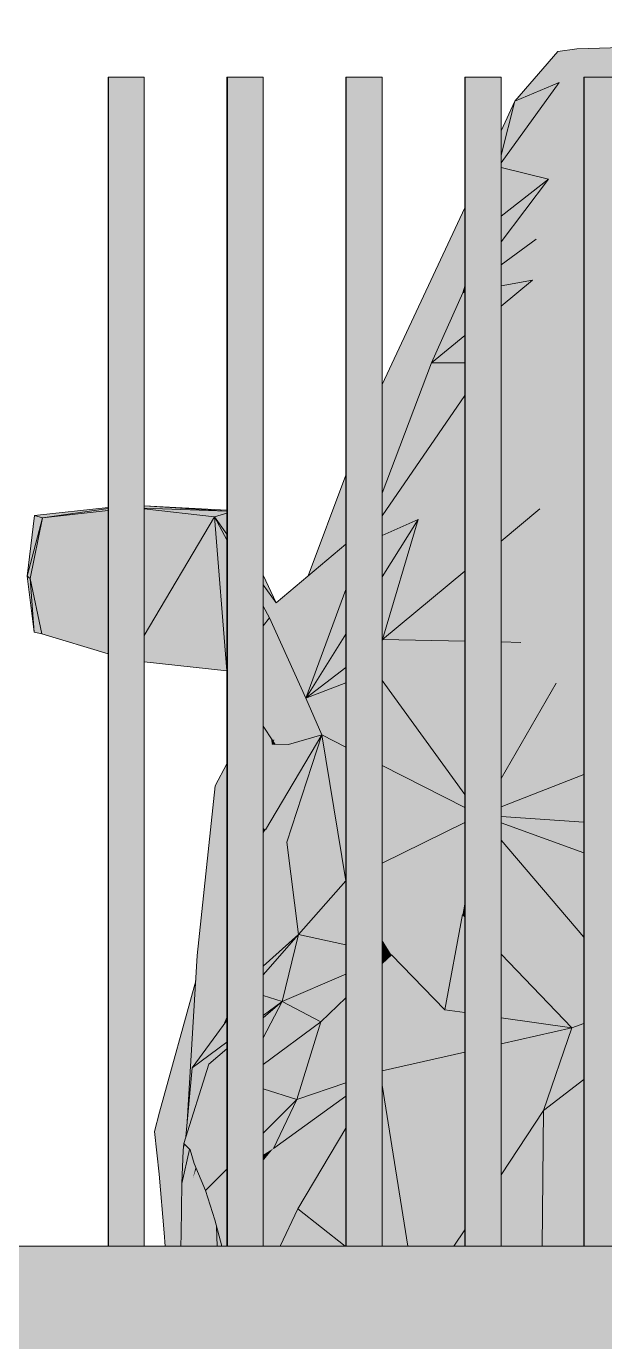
# Model space of a CAD drawing. Header units: millimetres. Extents: x 365175 to 2667127, y -330297 to -162108.
# Drawn here: x 1889794 to 1890279, y -318991 to -317888 of the extents above; entities that cross this region are included whole.
import ezdxf

# ---------------------------------------------------------------- set-up
doc = ezdxf.new("R2010")
doc.units = ezdxf.units.MM
doc.header["$MEASUREMENT"] = 0
doc.layers.add('Cars', color=7, linetype='Continuous')
doc.layers.add('TopoAlt', color=7, linetype='Continuous')

# ---------------------------------------------------------------- blocks, each defined once
blk = doc.blocks.new('Élément de coupe_125_6', base_point=(1445436.1, -319511))
at = {"layer": 'TopoAlt', "linetype": 'Continuous', "lineweight": 0, "true_color": 0x000000}
blk.add_hatch(color=18, dxfattribs=at).paths.add_polyline_path([(1882185.2, -318911), (1882185.2, -319511), (1914672.8, -319511), (1914672.8, -318911)])
at = {"layer": 'TopoAlt', "color": 190, "linetype": 'Continuous', "lineweight": 5, "true_color": 0x8002ff}
blk.add_line((1914672.8, -318911), (1882185.2, -318911), dxfattribs=at)
blk = doc.blocks.new('Élément de coupe_252_6', base_point=(1445436.1, -319511))
at = {"linetype": 'Continuous', "lineweight": 0, "true_color": 0x000000}
for points in [[(1889862.3, -317931), (1889862.3, -318911), (1889862.6, -318911), (1889862.6, -317931)], [(1889862.3, -317931), (1889862.3, -318911), (1889862.6, -318911), (1889862.6, -317931)], [(1889862.6, -317931), (1889862.6, -318911), (1889892.6, -318911), (1889892.6, -317931)]]:
    blk.add_hatch(color=18, dxfattribs=at).paths.add_polyline_path(points)
at = {"color": 18, "linetype": 'Continuous', "lineweight": 5, "true_color": 0x330000}
for p, q in [((1889862.3, -317931), (1889862.6, -317931)), ((1889862.3, -318911), (1889862.3, -317931)), ((1889862.6, -317931), (1889892.6, -317931)), ((1889862.6, -318911), (1889862.6, -317931)), ((1889892.6, -318911), (1889892.6, -317931))]:
    blk.add_line(p, q, dxfattribs=at)
blk = doc.blocks.new('Élément de coupe_253_6', base_point=(1445436.1, -319511))
at = {"linetype": 'Continuous', "lineweight": 0, "true_color": 0x000000}
for points in [[(1889962, -317931), (1889962, -318911), (1889962.4, -318911), (1889962.4, -317931)], [(1889962, -317931), (1889962, -318911), (1889962.4, -318911), (1889962.4, -317931)], [(1889962.4, -317931), (1889962.4, -318911), (1889992.4, -318911), (1889992.4, -317931)]]:
    blk.add_hatch(color=18, dxfattribs=at).paths.add_polyline_path(points)
at = {"color": 18, "linetype": 'Continuous', "lineweight": 5, "true_color": 0x330000}
for p, q in [((1889962, -317931), (1889962.4, -317931)), ((1889962, -318911), (1889962, -317931)), ((1889962.4, -317931), (1889992.4, -317931)), ((1889962.4, -318911), (1889962.4, -317931)), ((1889992.4, -318911), (1889992.4, -317931))]:
    blk.add_line(p, q, dxfattribs=at)
blk = doc.blocks.new('Élément de coupe_254_6', base_point=(1445436.1, -319511))
at = {"linetype": 'Continuous', "lineweight": 0, "true_color": 0x000000}
for points in [[(1890061.8, -317931), (1890061.8, -318911), (1890062.1, -318911), (1890062.1, -317931)], [(1890061.8, -317931), (1890061.8, -318911), (1890062.1, -318911), (1890062.1, -317931)], [(1890062.1, -317931), (1890062.1, -318911), (1890092.1, -318911), (1890092.1, -317931)]]:
    blk.add_hatch(color=18, dxfattribs=at).paths.add_polyline_path(points)
at = {"color": 18, "linetype": 'Continuous', "lineweight": 5, "true_color": 0x330000}
for p, q in [((1890061.8, -317931), (1890062.1, -317931)), ((1890061.8, -318911), (1890061.8, -317931)), ((1890062.1, -317931), (1890092.1, -317931)), ((1890062.1, -318911), (1890062.1, -317931)), ((1890092.1, -318911), (1890092.1, -317931))]:
    blk.add_line(p, q, dxfattribs=at)
blk = doc.blocks.new('Élément de coupe_255_6', base_point=(1445436.1, -319511))
at = {"linetype": 'Continuous', "lineweight": 0, "true_color": 0x000000}
for points in [[(1890161.5, -317931), (1890161.5, -318911), (1890161.9, -318911), (1890161.9, -317931)], [(1890161.5, -317931), (1890161.5, -318911), (1890161.9, -318911), (1890161.9, -317931)], [(1890161.9, -317931), (1890161.9, -318911), (1890191.9, -318911), (1890191.9, -317931)]]:
    blk.add_hatch(color=18, dxfattribs=at).paths.add_polyline_path(points)
at = {"color": 18, "linetype": 'Continuous', "lineweight": 5, "true_color": 0x330000}
for p, q in [((1890161.5, -317931), (1890161.9, -317931)), ((1890161.5, -318911), (1890161.5, -317931)), ((1890161.9, -317931), (1890191.9, -317931)), ((1890161.9, -318911), (1890161.9, -317931)), ((1890191.9, -318911), (1890191.9, -317931))]:
    blk.add_line(p, q, dxfattribs=at)
blk = doc.blocks.new('Élément de coupe_256_6', base_point=(1445436.1, -319511))
at = {"linetype": 'Continuous', "lineweight": 0, "true_color": 0x000000}
for points in [[(1890261.3, -317931), (1890261.3, -318911), (1890261.6, -318911), (1890261.6, -317931)], [(1890261.3, -317931), (1890261.3, -318911), (1890261.6, -318911), (1890261.6, -317931)], [(1890261.6, -317931), (1890261.6, -318911), (1890291.6, -318911), (1890291.6, -317931)]]:
    blk.add_hatch(color=18, dxfattribs=at).paths.add_polyline_path(points)
at = {"color": 18, "linetype": 'Continuous', "lineweight": 5, "true_color": 0x330000}
for p, q in [((1890261.3, -317931), (1890261.6, -317931)), ((1890261.3, -318911), (1890261.3, -317931)), ((1890261.6, -317931), (1890291.6, -317931)), ((1890261.6, -318911), (1890261.6, -317931)), ((1890291.6, -318911), (1890291.6, -317931))]:
    blk.add_line(p, q, dxfattribs=at)
blk = doc.blocks.new('Élément de coupe_497_6', base_point=(1445436.1, -319511))
at = {"layer": 'Cars', "linetype": 'Continuous', "lineweight": 0, "true_color": 0x000000}
for points in [[(1890877.1, -317891), (1890878.7, -317888.3), (1890239.6, -317909.4)], [(1890255.5, -317907.2), (1890239.6, -317909.4), (1890878.7, -317888.3)], [(1890239.6, -317909.4), (1890240.7, -317935.4), (1890261.3, -317934), (1890261.3, -317931), (1890261.6, -317931), (1890291.6, -317931), (1890291.6, -317931.9), (1890877.1, -317891)], [(1890240.7, -317935.4), (1890239.6, -317909.4), (1890203.5, -317951)], [(1890191.9, -318002.6), (1890191.9, -318006.6), (1890231.7, -318016.5), (1890240.7, -317935.4)], [(1890203.5, -317951), (1890191.9, -317996.3), (1890191.9, -318002.6), (1890240.7, -317935.4)], [(1890240.7, -317935.4), (1890231.7, -318016.5), (1890261.3, -318004.2), (1890261.3, -317944.2)], [(1890240.7, -317935.4), (1890261.3, -317934.8), (1890261.3, -317934)], [(1890240.7, -317935.4), (1890261.3, -317944.2), (1890261.3, -317934.8)], [(1890191.9, -317975.8), (1890191.9, -317996.3), (1890203.5, -317951)], [(1890191.9, -317975.8), (1890191.9, -317996.3), (1890203.5, -317951)], [(1890231.7, -318016.5), (1890221.4, -318066.8), (1890261.3, -318033.7), (1890261.3, -318004.2)], [(1890191.9, -318006.6), (1890191.9, -318047.5), (1890231.7, -318016.5)], [(1890231.7, -318016.5), (1890191.9, -318069.1), (1890191.9, -318088.3), (1890221.4, -318066.8)], [(1890191.9, -318047.5), (1890191.9, -318069.1), (1890231.7, -318016.5)], [(1890261.3, -318033.7), (1890221.4, -318066.8), (1890261.3, -318056.7)], [(1890092.1, -318188.7), (1890092.1, -318190.9), (1890161.5, -318058.9), (1890161.5, -318040.5)], [(1890092.1, -318188.7), (1890092.1, -318190.9), (1890161.5, -318058.9), (1890161.5, -318040.5)], [(1890161.5, -318058.9), (1890092.1, -318190.9), (1890092.1, -318193.8), (1890161.5, -318083.5)], [(1890161.5, -318058.9), (1890092.1, -318190.9), (1890092.1, -318193.8), (1890161.5, -318083.5)], [(1890221.4, -318066.8), (1890218.3, -318101.2), (1890261.3, -318082.4), (1890261.3, -318056.7)], [(1890221.4, -318066.8), (1890191.9, -318088.3), (1890191.9, -318105.9), (1890218.3, -318101.2)], [(1890261.3, -318082.4), (1890218.3, -318101.2), (1890261.3, -318091.5)], [(1890092.1, -318193.8), (1890092.1, -318238.6), (1890161.5, -318091.6), (1890161.5, -318083.5)], [(1890092.1, -318193.8), (1890092.1, -318238.6), (1890161.5, -318091.6), (1890161.5, -318083.5)], [(1890092.1, -318238.6), (1890092.1, -318248.3), (1890159.8, -318111.6), (1890161.5, -318106.1), (1890161.5, -318091.6)], [(1890092.1, -318238.6), (1890092.1, -318248.3), (1890159.8, -318111.6), (1890161.5, -318106.1), (1890161.5, -318091.6)], [(1890261.3, -318091.5), (1890218.3, -318101.2), (1890224.5, -318292.8), (1890261.3, -318244.8)], [(1890191.9, -318122.8), (1890191.9, -318149.4), (1890218.3, -318101.2)], [(1890191.9, -318105.9), (1890191.9, -318122.8), (1890218.3, -318101.2)], [(1890191.9, -318149.4), (1890191.9, -318202.7), (1890224.5, -318292.8), (1890218.3, -318101.2)], [(1890159.8, -318111.6), (1890092.1, -318248.3), (1890092.1, -318252.5), (1890133.6, -318170.4)], [(1890159.8, -318111.6), (1890092.1, -318248.3), (1890092.1, -318252.5), (1890133.6, -318170.4)], [(1890133.6, -318170.4), (1890161.5, -318147.6), (1890161.5, -318111.3), (1890159.8, -318111.6)], [(1890161.5, -318106.1), (1890159.8, -318111.6), (1890161.5, -318109.2)], [(1890159.8, -318111.6), (1890161.5, -318110.3), (1890161.5, -318109.2)], [(1890161.5, -318110.3), (1890159.8, -318111.6), (1890161.5, -318111.3)], [(1890133.6, -318170.4), (1890161.5, -318170.5), (1890161.5, -318147.6)], [(1890133.6, -318170.4), (1890092.1, -318252.5), (1890092.1, -318279.6)], [(1890133.6, -318170.4), (1890092.1, -318252.5), (1890092.1, -318279.6)], [(1890092.1, -318279.6), (1890092.1, -318298.8), (1890161.5, -318197.8), (1890161.5, -318170.5), (1890133.6, -318170.4)], [(1890092.1, -318298.8), (1890092.1, -318315.2), (1890122.3, -318301.8), (1890161.5, -318213), (1890161.5, -318197.8)], [(1890191.9, -318202.7), (1890191.9, -318295.7), (1890224.5, -318292.8)], [(1890161.5, -318213), (1890122.3, -318301.8), (1890161.5, -318298.3)], [(1890224.5, -318292.8), (1890261.3, -318292.2), (1890261.3, -318244.8)], [(1890030.1, -318349.1), (1890046.5, -318335.2), (1890061.8, -318302.8), (1890061.8, -318264.6)], [(1890030.1, -318349.1), (1890046.5, -318335.2), (1890061.8, -318302.8), (1890061.8, -318264.6)], [(1889800.4, -318298.5), (1889807.2, -318300.3), (1889862.3, -318292.4), (1889862.3, -318291.8)], [(1889807.2, -318300.3), (1889862.3, -318294.2), (1889862.3, -318292.4)], [(1889892.6, -318290.4), (1889962, -318294.7), (1889962, -318293.8), (1889892.6, -318290.3)], [(1889962, -318294.7), (1889892.6, -318290.4), (1889892.6, -318292.2), (1889962, -318294.8)], [(1889892.6, -318292.8), (1889951.5, -318299.4), (1889962, -318296.5), (1889962, -318294.8), (1889892.6, -318292.2)], [(1890208.5, -318404.8), (1890261.3, -318383.5), (1890261.3, -318292.2), (1890224.5, -318292.8)], [(1889800.4, -318298.5), (1889794.3, -318349.2), (1889807.2, -318300.3)], [(1889800.4, -318298.5), (1889794.3, -318349.2), (1889807.2, -318300.3)], [(1889807.2, -318300.3), (1889794.3, -318349.2), (1889796.8, -318351.1)], [(1889807.2, -318300.3), (1889794.3, -318349.2), (1889796.8, -318351.1)], [(1889796.8, -318351.1), (1889862.3, -318306.5), (1889862.3, -318294.2), (1889807.2, -318300.3)], [(1889892.6, -318292.8), (1889892.6, -318398.9), (1889951.5, -318299.4)], [(1889892.6, -318421.1), (1889961.8, -318428.7), (1889951.5, -318299.4), (1889892.6, -318398.9)], [(1889951.5, -318299.4), (1889962, -318314.1), (1889962, -318296.5)], [(1889951.5, -318299.4), (1889961.8, -318428.7), (1889962, -318428.5), (1889962, -318318.7)], [(1889962, -318314.1), (1889951.5, -318299.4), (1889962, -318318.7)], [(1890046.5, -318335.2), (1890051, -318331.4), (1890061.8, -318309.5), (1890061.8, -318302.8)], [(1890046.5, -318335.2), (1890051, -318331.4), (1890061.8, -318309.5), (1890061.8, -318302.8)], [(1890122.3, -318301.8), (1890092.1, -318349.8), (1890092.1, -318402.7), (1890092.4, -318402.4)], [(1890092.1, -318315.2), (1890092.1, -318349.8), (1890122.3, -318301.8)], [(1890122.3, -318301.8), (1890092.4, -318402.4), (1890161.5, -318345.1), (1890161.5, -318298.3)], [(1890224.5, -318292.8), (1890191.9, -318319.9), (1890191.9, -318404.4), (1890208.5, -318404.8)], [(1890191.9, -318295.7), (1890191.9, -318319.9), (1890224.5, -318292.8)], [(1889796.8, -318351.1), (1889806.7, -318397.7), (1889862.3, -318321.5), (1889862.3, -318306.5)], [(1890051, -318331.4), (1890053.1, -318329.6), (1890061.8, -318312.5), (1890061.8, -318309.5)], [(1890051, -318331.4), (1890053.1, -318329.6), (1890061.8, -318312.5), (1890061.8, -318309.5)], [(1890061.8, -318312.5), (1890053.1, -318329.6), (1890061.8, -318322.3)], [(1890061.8, -318312.5), (1890053.1, -318329.6), (1890061.8, -318322.3)], [(1889862.3, -318321.5), (1889806.7, -318397.7), (1889862.3, -318414.4)], [(1889997.7, -318384.3), (1890061.8, -318324.4), (1890061.8, -318322.3), (1890003.3, -318371.7)], [(1889997.7, -318384.3), (1890028.1, -318451.6), (1890061.8, -318360.4), (1890061.8, -318324.4)], [(1890092.4, -318402.4), (1890161.5, -318403.8), (1890161.5, -318345.1)], [(1889794.3, -318349.2), (1889800.3, -318396.3), (1889796.8, -318351.1)], [(1889794.3, -318349.2), (1889800.3, -318396.3), (1889796.8, -318351.1)], [(1889796.8, -318351.1), (1889800.3, -318396.3), (1889806.7, -318397.7)], [(1889796.8, -318351.1), (1889800.3, -318396.3), (1889806.7, -318397.7)], [(1889992.4, -318348.3), (1889992.4, -318356.5), (1890003.3, -318371.7)], [(1890003.3, -318371.7), (1889992.4, -318356.5), (1889992.4, -318374.5), (1889997.7, -318384.3)], [(1890028.1, -318451.6), (1890061.8, -318360.4), (1890061.8, -318359)], [(1890061.8, -318360.4), (1890028.1, -318451.6), (1890061.8, -318398)], [(1889992.4, -318374.5), (1889992.4, -318390.9), (1889997.7, -318384.3)], [(1889997.7, -318384.3), (1889992.4, -318390.9), (1889992.4, -318439.2), (1890028.1, -318451.6)], [(1890208.5, -318404.8), (1890261.3, -318409), (1890261.3, -318383.5)], [(1890028.1, -318451.6), (1890061.8, -318425.8), (1890061.8, -318398)], [(1890092.1, -318402.7), (1890092.1, -318403.9), (1890092.4, -318402.4)], [(1890092.1, -318403.9), (1890092.1, -318428.1), (1890161.5, -318414.2), (1890161.5, -318403.8), (1890092.4, -318402.4)], [(1890191.9, -318404.4), (1890191.9, -318408.1), (1890208.5, -318404.8)], [(1890208.5, -318404.8), (1890191.9, -318408.1), (1890191.9, -318436.1), (1890238.1, -318439.1)], [(1890208.5, -318404.8), (1890238.1, -318439.1), (1890261.3, -318438.7), (1890261.3, -318409)], [(1890092.1, -318428.1), (1890092.1, -318429.6), (1890161.5, -318434.1), (1890161.5, -318414.2)], [(1889962, -318428.5), (1889961.8, -318428.7), (1889962, -318428.8)], [(1889961.8, -318428.7), (1889962, -318428.9), (1889962, -318428.8)], [(1889961.8, -318428.7), (1889962, -318428.9), (1889962, -318428.8)], [(1889961.8, -318428.7), (1889962, -318429), (1889962, -318428.9)], [(1889961.8, -318428.7), (1889962, -318429), (1889962, -318428.9)], [(1890028.1, -318451.6), (1890061.8, -318438.7), (1890061.8, -318425.8)], [(1890161.5, -318434.1), (1890092.1, -318429.6), (1890092.1, -318436.8), (1890161.5, -318532.4)], [(1890191.9, -318436.1), (1890191.9, -318518.9), (1890238.1, -318439.1)], [(1890028.1, -318451.6), (1889992.4, -318439.2), (1889992.4, -318465), (1890013.7, -318490.4)], [(1890028.1, -318451.6), (1889992.4, -318439.2), (1889992.4, -318465), (1890013.7, -318490.4)], [(1890028.1, -318451.6), (1890041.5, -318482.4), (1890061.8, -318458.5), (1890061.8, -318438.7)], [(1890161.5, -318532.4), (1890092.1, -318436.8), (1890092.1, -318508), (1890161.5, -318543.3)], [(1890191.9, -318542.7), (1890261.3, -318515.6), (1890261.3, -318456.3), (1890238.1, -318439.1), (1890191.9, -318518.9)], [(1890261.3, -318438.7), (1890238.1, -318439.1), (1890261.3, -318441.1)], [(1890261.3, -318441.1), (1890238.1, -318439.1), (1890261.3, -318456.3)], [(1890028.1, -318451.6), (1890013.7, -318490.4), (1890041.5, -318482.4)], [(1890028.1, -318451.6), (1890013.7, -318490.4), (1890041.5, -318482.4)], [(1889992.4, -318475.1), (1890000.5, -318487.4), (1890001.4, -318486.5), (1890000.8, -318487.9), (1890002.3, -318490.3), (1890013.7, -318490.4), (1889992.4, -318465)], [(1889992.4, -318475.1), (1890000.5, -318487.4), (1890001.4, -318486.5), (1890000.8, -318487.9), (1890002.3, -318490.3), (1890013.7, -318490.4), (1889992.4, -318465)], [(1890061.8, -318458.5), (1890041.5, -318482.4), (1890061.8, -318492.6)], [(1889998.7, -318484.7), (1889992.4, -318475.1), (1889992.4, -318495.6), (1889999.8, -318490.2)], [(1889998.7, -318484.7), (1889992.4, -318475.1), (1889992.4, -318495.6), (1889999.8, -318490.2)], [(1889992.4, -318495.6), (1889992.4, -318560.2), (1889994.2, -318561.9), (1889999.8, -318490.2)], [(1889992.4, -318495.6), (1889992.4, -318560.2), (1889994.2, -318561.9), (1889999.8, -318490.2)], [(1889994.2, -318561.9), (1890012.2, -318572.2), (1890041.5, -318482.4)], [(1889994.2, -318561.9), (1890012.2, -318572.2), (1890041.5, -318482.4)], [(1889994.2, -318561.9), (1890041.5, -318482.4), (1890013.7, -318490.4)], [(1889994.2, -318561.9), (1890041.5, -318482.4), (1890013.7, -318490.4)], [(1890013.7, -318490.4), (1889999.8, -318490.2), (1889994.2, -318561.9)], [(1890013.7, -318490.4), (1889999.8, -318490.2), (1889994.2, -318561.9)], [(1889998.7, -318484.7), (1889999.8, -318490.2), (1890001.4, -318486.5), (1890000.5, -318487.4)], [(1889998.7, -318484.7), (1889999.8, -318490.2), (1890001.4, -318486.5), (1890000.5, -318487.4)], [(1889999.8, -318490.2), (1890002.3, -318490.3), (1890000.9, -318488.1), (1890000.6, -318488.3)], [(1889999.8, -318490.2), (1890002.3, -318490.3), (1890000.9, -318488.1), (1890000.6, -318488.3)], [(1890000.6, -318488.3), (1890000.9, -318488.1), (1890000.8, -318487.9)], [(1890000.6, -318488.3), (1890000.9, -318488.1), (1890000.8, -318487.9)], [(1890041.5, -318482.4), (1890012.2, -318572.2), (1890061.7, -318604.7)], [(1890041.5, -318482.4), (1890012.2, -318572.2), (1890061.7, -318604.7)], [(1890061.8, -318492.6), (1890041.5, -318482.4), (1890061.7, -318604.7), (1890061.8, -318604.7)], [(1889952.2, -318525), (1889962, -318517.8), (1889962, -318506.6)], [(1889952.2, -318525), (1889962, -318517.8), (1889962, -318506.6)], [(1890092.1, -318508), (1890092.1, -318589.8), (1890161.5, -318555.8), (1890161.5, -318543.3)], [(1889952.2, -318525), (1889962, -318533.6), (1889962, -318517.8)], [(1889952.2, -318525), (1889962, -318533.6), (1889962, -318517.8)], [(1890191.9, -318542.7), (1890191.9, -318550.8), (1890261.3, -318555.4), (1890261.3, -318515.6)], [(1889952.2, -318525), (1889937, -318667.4), (1889962, -318621.3), (1889962, -318533.6)], [(1889952.2, -318525), (1889937, -318667.4), (1889962, -318621.3), (1889962, -318533.6)], [(1890092.1, -318589.8), (1890092.1, -318613.4), (1890159.6, -318632.9), (1890161.5, -318621.8), (1890161.5, -318555.8)], [(1890191.9, -318556.1), (1890261.3, -318581.3), (1890261.3, -318555.4), (1890191.9, -318550.8)], [(1890191.9, -318570.5), (1890261.3, -318652), (1890261.3, -318581.3), (1890191.9, -318556.1)], [(1889992.4, -318560.2), (1889992.4, -318565.3), (1889994.2, -318561.9)], [(1889992.4, -318560.2), (1889992.4, -318565.3), (1889994.2, -318561.9)], [(1889994.2, -318561.9), (1889992.4, -318565.3), (1889992.4, -318597.3), (1890012.2, -318572.2)], [(1889994.2, -318561.9), (1889992.4, -318565.3), (1889992.4, -318597.3), (1890012.2, -318572.2)], [(1889992.4, -318634.7), (1889992.4, -318676.1), (1890022.1, -318649.6), (1890012.2, -318572.2)], [(1889992.4, -318634.7), (1889992.4, -318676.1), (1890022.1, -318649.6), (1890012.2, -318572.2)], [(1889992.4, -318634.7), (1890012.2, -318572.2), (1889992.4, -318597.3)], [(1889992.4, -318634.7), (1890012.2, -318572.2), (1889992.4, -318597.3)], [(1890012.2, -318572.2), (1890022.1, -318649.6), (1890061.7, -318604.7)], [(1890061.7, -318604.7), (1890012.2, -318572.2), (1890013.4, -318581.5)], [(1890191.9, -318570.5), (1890191.9, -318641.2), (1890261.3, -318659), (1890261.3, -318652)], [(1890022.1, -318649.6), (1890061.8, -318658.3), (1890061.8, -318604.8), (1890061.7, -318604.7)], [(1890061.7, -318604.7), (1890061.8, -318604.8), (1890061.8, -318604.7)], [(1890061.7, -318604.7), (1890061.8, -318604.7), (1890061.8, -318604.7)], [(1889937, -318667.4), (1889962, -318635.7), (1889962, -318621.3)], [(1889937, -318667.4), (1889962, -318635.7), (1889962, -318621.3)], [(1890159.6, -318632.9), (1890092.1, -318613.4), (1890092.1, -318654), (1890099.9, -318666.6)], [(1890161.5, -318621.8), (1890159.6, -318632.9), (1890161.5, -318633.4)], [(1890159.6, -318632.9), (1890099.9, -318666.6), (1890144.7, -318712.7)], [(1890159.6, -318632.9), (1890144.7, -318712.7), (1890161.5, -318715.1), (1890161.5, -318634.8)], [(1890159.6, -318632.9), (1890161.5, -318634.8), (1890161.5, -318633.4)], [(1889962, -318635.7), (1889937, -318667.4), (1889962, -318684.4)], [(1889962, -318635.7), (1889937, -318667.4), (1889962, -318684.4)], [(1890191.9, -318641.2), (1890191.9, -318666.3), (1890251.3, -318727.8), (1890261.3, -318690), (1890261.3, -318659)], [(1890022.1, -318649.6), (1889992.4, -318683.5), (1889992.4, -318700.8), (1890008.2, -318705.9)], [(1890022.1, -318649.6), (1889992.4, -318676.1), (1889992.4, -318683.5)], [(1889992.4, -318678.6), (1890022.1, -318649.6), (1889992.4, -318676.1)], [(1890022.1, -318649.6), (1890008.2, -318705.9), (1890061.8, -318683), (1890061.8, -318658.3)], [(1890092.1, -318654), (1890092.1, -318664.9), (1890099.9, -318666.6)], [(1889928.7, -318806.6), (1889932.8, -318761.4), (1889941.1, -318750.1), (1889937, -318667.4)], [(1889928.7, -318806.6), (1889932.8, -318761.4), (1889941.1, -318750.1), (1889937, -318667.4)], [(1889937, -318667.4), (1889944.4, -318745.7), (1889959.1, -318725.9), (1889962, -318719.3), (1889962, -318684.4)], [(1889937, -318667.4), (1889944.4, -318745.7), (1889959.1, -318725.9), (1889962, -318719.3), (1889962, -318684.4)], [(1889944.4, -318745.7), (1889937, -318667.4), (1889941.8, -318749.2)], [(1889944.4, -318745.7), (1889937, -318667.4), (1889941.8, -318749.2)], [(1889941.8, -318749.2), (1889937, -318667.4), (1889941.1, -318750.1)], [(1889941.8, -318749.2), (1889937, -318667.4), (1889941.1, -318750.1)], [(1890092.1, -318664.9), (1890092.1, -318670), (1890099.9, -318666.6)], [(1890099.9, -318666.6), (1890092.1, -318674), (1890092.1, -318717.8), (1890144.7, -318712.7)], [(1890092.1, -318670), (1890092.1, -318674), (1890099.9, -318666.6)], [(1890191.9, -318666.3), (1890191.9, -318719.4), (1890251.3, -318727.8)], [(1889901.1, -318814.8), (1889935.8, -318688.6), (1889935.8, -318688.5), (1889905.3, -318798.6)], [(1889901.1, -318814.8), (1889935.8, -318688.6), (1889935.8, -318688.5), (1889905.3, -318798.6)], [(1889935.8, -318688.6), (1889901.1, -318814.8), (1889928, -318760.1), (1889934.4, -318711.2)], [(1889935.8, -318688.6), (1889901.1, -318814.8), (1889928, -318760.1), (1889934.4, -318711.2)], [(1890008.2, -318705.9), (1890040.6, -318722.8), (1890061.8, -318702.8), (1890061.8, -318683)], [(1890261.3, -318690), (1890251.3, -318727.8), (1890261.3, -318724.4)], [(1889928, -318760.1), (1889932.6, -318741.5), (1889934.4, -318711.2)], [(1889928, -318760.1), (1889932.6, -318741.5), (1889934.4, -318711.2)], [(1889992.4, -318700.8), (1889992.4, -318717.5), (1890008.2, -318705.9)], [(1889992.4, -318736.3), (1889992.4, -318758.8), (1890040.6, -318722.8), (1890008.2, -318705.9)], [(1889992.4, -318719.5), (1889992.4, -318736.3), (1890008.2, -318705.9)], [(1889992.4, -318717.5), (1889992.4, -318719.5), (1890008.2, -318705.9)], [(1890040.6, -318722.8), (1890061.8, -318720.8), (1890061.8, -318702.8)], [(1889932.8, -318761.4), (1889962, -318739.8), (1889962, -318721.9)], [(1889959.1, -318725.9), (1889962, -318721.9), (1889962, -318719.3)], [(1889959.1, -318725.9), (1889962, -318721.9), (1889962, -318719.3)], [(1890040.6, -318722.8), (1890061.8, -318740.6), (1890061.8, -318720.8)], [(1890092.1, -318762.8), (1890092.1, -318764.1), (1890161.5, -318748.3), (1890161.5, -318715.1), (1890144.7, -318712.7)], [(1890092.1, -318717.8), (1890092.1, -318762.8), (1890144.7, -318712.7)], [(1890191.9, -318719.4), (1890191.9, -318741.4), (1890251.3, -318727.8)], [(1890040.6, -318722.8), (1889992.4, -318758.8), (1889992.4, -318779.1), (1890020.5, -318788)], [(1890040.6, -318722.8), (1890020.5, -318788), (1890061.8, -318774.1), (1890061.8, -318740.6)], [(1890251.3, -318727.8), (1890191.9, -318741.4), (1890191.9, -318788.6), (1890227.5, -318797.1)], [(1890251.3, -318727.8), (1890227.5, -318797.1), (1890261.3, -318771.3), (1890261.3, -318724.4)], [(1889928, -318760.1), (1889932.2, -318749), (1889932.6, -318741.5)], [(1889928, -318760.1), (1889932.2, -318749), (1889932.6, -318741.5)], [(1889932.8, -318761.4), (1889946.8, -318758.4), (1889962, -318745.4), (1889962, -318739.8)], [(1889932.2, -318749), (1889928, -318760.1), (1889928, -318814.9), (1889928.7, -318806.6)], [(1889932.2, -318749), (1889928, -318760.1), (1889928, -318814.9), (1889928.7, -318806.6)], [(1889946.8, -318758.4), (1889962, -318766.9), (1889962, -318745.4)], [(1890092.1, -318764.1), (1890092.1, -318765), (1890161.5, -318781.4), (1890161.5, -318748.3)], [(1889901.1, -318814.8), (1889905.2, -318850.5), (1889928, -318760.1)], [(1889901.1, -318814.8), (1889905.2, -318850.5), (1889928, -318760.1)], [(1889905.2, -318850.5), (1889909.2, -318899.9), (1889928, -318760.1)], [(1889905.2, -318850.5), (1889909.2, -318899.9), (1889928, -318760.1)], [(1889928, -318760.1), (1889909.2, -318899.9), (1889925, -318831.6), (1889925.1, -318830.9), (1889925.8, -318825), (1889927.6, -318819.4), (1889928, -318814.9)], [(1889928, -318760.1), (1889909.2, -318899.9), (1889925, -318831.6), (1889925.1, -318830.9), (1889925.8, -318825), (1889927.6, -318819.4), (1889928, -318814.9)], [(1889946.8, -318758.4), (1889925.8, -318825), (1889931, -318830.3)], [(1889946.8, -318758.4), (1889925.8, -318825), (1889931, -318830.3)], [(1889932.8, -318761.4), (1889927.6, -318819.4), (1889946.8, -318758.4)], [(1889932.8, -318761.4), (1889927.6, -318819.4), (1889946.8, -318758.4)], [(1889931, -318830.3), (1889934.5, -318841.8), (1889946.8, -318758.4)], [(1889931, -318830.3), (1889934.5, -318841.8), (1889946.8, -318758.4)], [(1889946.8, -318758.4), (1889934.5, -318841.8), (1889962, -318792.9), (1889962, -318766.9)], [(1890092.1, -318765), (1890092.1, -318776), (1890113.8, -318911), (1890152.4, -318911), (1890161.5, -318897.2), (1890161.5, -318781.4)], [(1890000.9, -318829), (1890061.8, -318785.1), (1890061.8, -318774.1), (1890020.5, -318788)], [(1890113.8, -318911), (1890092.1, -318776), (1890092.1, -318911)], [(1890227.5, -318797.1), (1890261.3, -318817.6), (1890261.3, -318771.3)], [(1889992.4, -318779.1), (1889992.4, -318816.1), (1890020.5, -318788)], [(1890020.5, -318788), (1889992.4, -318816.1), (1889992.4, -318834.3), (1890000.9, -318829)], [(1890000.9, -318829), (1890021.3, -318879.8), (1890061.8, -318812.1), (1890061.8, -318785.1)], [(1890191.9, -318788.6), (1890191.9, -318851.2), (1890227.5, -318797.1)], [(1889934.5, -318841.8), (1889944.1, -318864.3), (1889962, -318808.1), (1889962, -318792.9)], [(1890191.9, -318911), (1890226.4, -318911), (1890227.5, -318797.1), (1890191.9, -318851.2)], [(1890227.5, -318797.1), (1890226.4, -318911), (1890261.3, -318911), (1890261.3, -318817.6)], [(1889962, -318808.1), (1889944.1, -318864.3), (1889962, -318846.4)], [(1890061.8, -318812.1), (1890021.3, -318879.8), (1890061.1, -318911), (1890061.8, -318911)], [(1889909.2, -318899.9), (1889910, -318911), (1889917.4, -318911), (1889924.4, -318850.3), (1889925, -318831.6)], [(1889909.2, -318899.9), (1889910, -318911), (1889917.4, -318911), (1889924.4, -318850.3), (1889925, -318831.6)], [(1889925.1, -318830.9), (1889924.1, -318858.3), (1889930.6, -318829.9), (1889926.6, -318825.8)], [(1889925.1, -318830.9), (1889924.1, -318858.3), (1889930.6, -318829.9), (1889926.6, -318825.8)], [(1889925.8, -318825), (1889925.1, -318830.9), (1889926.6, -318825.8)], [(1889925.8, -318825), (1889925.1, -318830.9), (1889926.6, -318825.8)], [(1889929.7, -318833.9), (1889925.4, -318866.9), (1889933.3, -318854.2), (1889934, -318840.1), (1889931, -318830.3), (1889930.6, -318829.9)], [(1889929.7, -318833.9), (1889925.4, -318866.9), (1889933.3, -318854.2), (1889934, -318840.1), (1889931, -318830.3), (1889930.6, -318829.9)], [(1890000.9, -318829), (1889992.4, -318854.8), (1889992.4, -318909.7), (1890021.3, -318879.8)], [(1889992.4, -318839.4), (1889992.4, -318854.8), (1890000.9, -318829)], [(1889992.4, -318834.3), (1889992.4, -318839.4), (1890000.9, -318829)], [(1889926.8, -318846.5), (1889925.4, -318866.9), (1889929.7, -318833.9)], [(1889926.8, -318846.5), (1889925.4, -318866.9), (1889929.7, -318833.9)], [(1889933.3, -318854.2), (1889935.7, -318844.6), (1889934.5, -318841.8), (1889934, -318840.1)], [(1889933.3, -318854.2), (1889935.7, -318844.6), (1889934.5, -318841.8), (1889934, -318840.1)], [(1889917.4, -318911), (1889922.9, -318911), (1889923.5, -318899.9), (1889924.1, -318858.3), (1889924.4, -318850.3)], [(1889917.4, -318911), (1889922.9, -318911), (1889923.5, -318899.9), (1889924.1, -318858.3), (1889924.4, -318850.3)], [(1889926.8, -318846.5), (1889924.1, -318858.3), (1889925.4, -318866.9)], [(1889926.8, -318846.5), (1889924.1, -318858.3), (1889925.4, -318866.9)], [(1889933.3, -318854.2), (1889925.4, -318866.9), (1889927, -318911), (1889933.1, -318911)], [(1889933.3, -318854.2), (1889925.4, -318866.9), (1889927, -318911), (1889933.1, -318911)], [(1889933.1, -318911), (1889934.2, -318911), (1889933.3, -318854.2)], [(1889933.1, -318911), (1889934.2, -318911), (1889933.3, -318854.2)], [(1889933.3, -318854.2), (1889936.3, -318845.9), (1889935.7, -318844.6)], [(1889933.3, -318854.2), (1889936.3, -318845.9), (1889935.7, -318844.6)], [(1889936.3, -318845.9), (1889933.3, -318854.2), (1889941.1, -318911), (1889953.8, -318911), (1889953.2, -318894.6), (1889951.7, -318889), (1889944.1, -318864.3)], [(1889936.3, -318845.9), (1889933.3, -318854.2), (1889941.1, -318911), (1889953.8, -318911), (1889953.2, -318894.6), (1889951.7, -318889), (1889944.1, -318864.3)], [(1889933.3, -318854.2), (1889934.2, -318911), (1889941.1, -318911)], [(1889933.3, -318854.2), (1889934.2, -318911), (1889941.1, -318911)], [(1889962, -318846.4), (1889944.1, -318864.3), (1889962, -318853.1)], [(1889944.1, -318864.3), (1889951.7, -318889), (1889962, -318876.4), (1889962, -318853.1)], [(1889924.1, -318858.3), (1889923.5, -318900.8), (1889925.4, -318866.9)], [(1889924.1, -318858.3), (1889923.5, -318900.8), (1889925.4, -318866.9)], [(1889923.5, -318900.8), (1889923.4, -318911), (1889924.1, -318911), (1889925.4, -318866.9)], [(1889923.5, -318900.8), (1889923.4, -318911), (1889924.1, -318911), (1889925.4, -318866.9)], [(1889924.1, -318911), (1889927, -318911), (1889925.4, -318866.9)], [(1889924.1, -318911), (1889927, -318911), (1889925.4, -318866.9)], [(1889962, -318876.4), (1889951.7, -318889), (1889957.7, -318911), (1889962, -318911)], [(1889992.4, -318911), (1890006.5, -318911), (1890021.3, -318879.8), (1889992.4, -318909.7)], [(1890006.5, -318911), (1890061.1, -318911), (1890021.3, -318879.8)], [(1889957.7, -318911), (1889953.2, -318894.6), (1889953.8, -318911)], [(1889957.7, -318911), (1889953.2, -318894.6), (1889953.8, -318911)], [(1890152.4, -318911), (1890161.5, -318911), (1890161.5, -318897.2)], [(1889923.5, -318899.9), (1889922.9, -318911), (1889923.4, -318911), (1889923.5, -318900.8)], [(1889923.5, -318899.9), (1889922.9, -318911), (1889923.4, -318911), (1889923.5, -318900.8)]]:
    blk.add_hatch(color=18, dxfattribs=at).paths.add_polyline_path(points)
at = {"layer": 'Cars', "color": 7, "linetype": 'Continuous', "lineweight": 5}
for p, q in [((1890878.7, -317888.3), (1890255.5, -317907.2)), ((1890239.6, -317909.4), (1890203.5, -317951)), ((1890239.6, -317909.4), (1890255.5, -317907.2)), ((1890240.7, -317935.4), (1890191.9, -318002.6)), ((1890240.7, -317935.4), (1890203.5, -317951)), ((1890191.9, -317975.8), (1890203.5, -317951)), ((1890191.9, -317996.3), (1890203.5, -317951)), ((1890231.7, -318016.5), (1890191.9, -318006.6)), ((1890231.7, -318016.5), (1890191.9, -318069.1)), ((1890231.7, -318016.5), (1890191.9, -318047.5)), ((1890092.1, -318188.7), (1890161.5, -318040.5)), ((1890221.4, -318066.8), (1890191.9, -318088.3)), ((1890218.3, -318101.2), (1890191.9, -318122.8)), ((1890218.3, -318101.2), (1890191.9, -318105.9)), ((1890159.8, -318111.6), (1890133.6, -318170.4)), ((1890161.5, -318106.1), (1890159.8, -318111.6)), ((1890161.5, -318109.2), (1890159.8, -318111.6)), ((1890161.5, -318110.3), (1890159.8, -318111.6)), ((1890161.5, -318111.3), (1890159.8, -318111.6)), ((1890161.5, -318147.6), (1890133.6, -318170.4)), ((1890133.6, -318170.4), (1890092.1, -318279.6)), ((1890161.5, -318170.5), (1890133.6, -318170.4)), ((1890161.5, -318197.8), (1890092.1, -318298.8)), ((1890061.8, -318264.6), (1890030.1, -318349.1)), ((1889862.3, -318291.8), (1889800.4, -318298.5)), ((1889862.3, -318292.4), (1889807.2, -318300.3)), ((1889892.6, -318290.3), (1889962, -318293.8)), ((1889962, -318294.7), (1889892.6, -318290.4)), ((1889962, -318294.8), (1889892.6, -318292.2)), ((1889794.3, -318349.2), (1889800.4, -318298.5)), ((1889807.2, -318300.3), (1889794.3, -318349.2)), ((1889807.2, -318300.3), (1889796.8, -318351.1)), ((1889800.4, -318298.5), (1889807.2, -318300.3)), ((1889862.3, -318294.2), (1889807.2, -318300.3)), ((1889951.5, -318299.4), (1889892.6, -318292.8)), ((1889951.5, -318299.4), (1889892.6, -318398.9)), ((1889951.5, -318299.4), (1889962, -318296.5)), ((1889962, -318318.7), (1889951.5, -318299.4)), ((1889951.5, -318299.4), (1889961.8, -318428.7)), ((1889962, -318314.1), (1889951.5, -318299.4)), ((1890122.3, -318301.8), (1890092.1, -318349.8)), ((1890122.3, -318301.8), (1890092.1, -318315.2)), ((1890092.4, -318402.4), (1890122.3, -318301.8)), ((1890224.5, -318292.8), (1890191.9, -318319.9)), ((1890003.3, -318371.7), (1890061.8, -318322.3)), ((1890161.5, -318345.1), (1890092.4, -318402.4)), ((1889794.3, -318349.2), (1889796.8, -318351.1)), ((1889794.3, -318349.2), (1889800.3, -318396.3)), ((1889796.8, -318351.1), (1889806.7, -318397.7)), ((1889796.8, -318351.1), (1889800.3, -318396.3)), ((1890003.3, -318371.7), (1889992.4, -318348.3)), ((1890003.3, -318371.7), (1889992.4, -318356.5)), ((1890061.8, -318360.4), (1890028.1, -318451.6)), ((1889997.7, -318384.3), (1889992.4, -318374.5)), ((1889997.7, -318384.3), (1889992.4, -318390.9)), ((1890028.1, -318451.6), (1889997.7, -318384.3)), ((1889800.3, -318396.3), (1889806.7, -318397.7)), ((1889806.7, -318397.7), (1889862.3, -318414.4)), ((1890061.8, -318398), (1890028.1, -318451.6)), ((1890092.4, -318402.4), (1890092.1, -318402.7)), ((1890092.4, -318402.4), (1890092.1, -318403.9)), ((1890161.5, -318403.8), (1890092.4, -318402.4)), ((1890208.5, -318404.8), (1890191.9, -318404.4)), ((1889892.6, -318421.1), (1889961.8, -318428.7)), ((1889962, -318428.5), (1889961.8, -318428.7)), ((1889962, -318429), (1889961.8, -318428.7)), ((1890061.8, -318425.8), (1890028.1, -318451.6)), ((1890061.8, -318438.7), (1890028.1, -318451.6)), ((1890161.5, -318532.4), (1890092.1, -318436.8)), ((1890238.1, -318439.1), (1890191.9, -318518.9)), ((1890028.1, -318451.6), (1890041.5, -318482.4)), ((1890000.5, -318487.4), (1889992.4, -318475.1)), ((1890041.5, -318482.4), (1889994.2, -318561.9)), ((1889999.8, -318490.2), (1890001.4, -318486.5)), ((1890013.7, -318490.4), (1889999.8, -318490.2)), ((1890002.3, -318490.3), (1890000.8, -318487.9)), ((1890041.5, -318482.4), (1890012.2, -318572.2)), ((1890013.7, -318490.4), (1890041.5, -318482.4)), ((1890061.8, -318492.6), (1890041.5, -318482.4)), ((1890041.5, -318482.4), (1890061.7, -318604.7)), ((1889962, -318506.6), (1889952.2, -318525)), ((1890161.5, -318543.3), (1890092.1, -318508)), ((1890261.3, -318515.6), (1890191.9, -318542.7)), ((1889952.2, -318525), (1889937, -318667.4)), ((1890161.5, -318555.8), (1890092.1, -318589.8)), ((1890261.3, -318555.4), (1890191.9, -318550.8)), ((1890261.3, -318581.3), (1890191.9, -318556.1)), ((1890012.2, -318572.2), (1890022.1, -318649.6)), ((1890191.9, -318570.5), (1890261.3, -318652)), ((1890061.7, -318604.7), (1890022.1, -318649.6)), ((1890159.6, -318632.9), (1890144.7, -318712.7)), ((1890159.6, -318632.9), (1890161.5, -318634.8)), ((1890022.1, -318649.6), (1889992.4, -318683.5)), ((1890022.1, -318649.6), (1889992.4, -318676.1)), ((1890022.1, -318649.6), (1890008.2, -318705.9)), ((1890061.8, -318658.3), (1890022.1, -318649.6)), ((1889928.7, -318806.6), (1889937, -318667.4)), ((1890099.9, -318666.6), (1890092.1, -318664.9)), ((1890099.9, -318666.6), (1890092.1, -318674)), ((1890099.9, -318666.6), (1890092.1, -318670)), ((1890099.9, -318666.6), (1890144.7, -318712.7)), ((1890191.9, -318666.3), (1890251.3, -318727.8)), ((1889905.3, -318798.6), (1889935.8, -318688.5)), ((1890061.8, -318683), (1890008.2, -318705.9)), ((1890008.2, -318705.9), (1889992.4, -318700.8)), ((1890008.2, -318705.9), (1889992.4, -318736.3)), ((1890008.2, -318705.9), (1889992.4, -318719.5)), ((1890008.2, -318705.9), (1889992.4, -318717.5)), ((1890008.2, -318705.9), (1890040.6, -318722.8)), ((1890061.8, -318702.8), (1890040.6, -318722.8)), ((1889962, -318721.9), (1889932.8, -318761.4)), ((1889962, -318719.3), (1889959.1, -318725.9)), ((1890161.5, -318715.1), (1890144.7, -318712.7)), ((1890251.3, -318727.8), (1890191.9, -318719.4)), ((1890040.6, -318722.8), (1889992.4, -318758.8)), ((1890040.6, -318722.8), (1890020.5, -318788)), ((1890251.3, -318727.8), (1890191.9, -318741.4)), ((1890251.3, -318727.8), (1890227.5, -318797.1)), ((1890261.3, -318724.4), (1890251.3, -318727.8)), ((1889962, -318739.8), (1889932.8, -318761.4)), ((1889962, -318745.4), (1889946.8, -318758.4)), ((1890161.5, -318748.3), (1890092.1, -318764.1)), ((1889946.8, -318758.4), (1889925.8, -318825)), ((1889932.8, -318761.4), (1889927.6, -318819.4)), ((1890061.8, -318774.1), (1890020.5, -318788)), ((1890092.1, -318776), (1890113.8, -318911)), ((1890261.3, -318771.3), (1890227.5, -318797.1)), ((1889992.4, -318779.1), (1890020.5, -318788)), ((1890020.5, -318788), (1889992.4, -318816.1)), ((1890061.8, -318785.1), (1890000.9, -318829)), ((1890020.5, -318788), (1890000.9, -318829)), ((1889905.3, -318798.6), (1889901.1, -318814.8)), ((1890227.5, -318797.1), (1890191.9, -318851.2)), ((1890226.4, -318911), (1890227.5, -318797.1)), ((1889901.1, -318814.8), (1889905.2, -318850.5)), ((1890061.8, -318812.1), (1890021.3, -318879.8)), ((1889924.1, -318858.3), (1889930.6, -318829.9)), ((1889924.1, -318858.3), (1889925.1, -318830.9)), ((1889925.1, -318830.9), (1889925.8, -318825)), ((1889925.8, -318825), (1889931, -318830.3)), ((1889931, -318830.3), (1889934.5, -318841.8)), ((1889934.5, -318841.8), (1889944.1, -318864.3)), ((1889905.2, -318850.5), (1889909.2, -318899.9)), ((1889962, -318846.4), (1889944.1, -318864.3)), ((1889923.5, -318900.8), (1889924.1, -318858.3)), ((1889944.1, -318864.3), (1889951.7, -318889)), ((1890021.3, -318879.8), (1890006.5, -318911)), ((1890061.1, -318911), (1890021.3, -318879.8)), ((1889951.7, -318889), (1889957.7, -318911)), ((1889953.2, -318894.6), (1889953.8, -318911)), ((1890161.5, -318897.2), (1890152.4, -318911)), ((1889909.2, -318899.9), (1889910, -318911)), ((1889923.4, -318911), (1889923.5, -318900.8))]:
    blk.add_line(p, q, dxfattribs=at)

msp = doc.modelspace()

# ---------------------------------------------------------------- block references
at = {"lineweight": 0}
for name in ['Élément de coupe_252_6', 'Élément de coupe_253_6', 'Élément de coupe_254_6', 'Élément de coupe_255_6', 'Élément de coupe_256_6']:
    msp.add_blockref(name, (1445436.05, -319510.981), dxfattribs=at)
at = {"layer": 'Cars', "lineweight": 0}
msp.add_blockref('Élément de coupe_497_6', (1445436.05, -319510.981), dxfattribs=at)
at = {"layer": 'TopoAlt', "lineweight": 0}
msp.add_blockref('Élément de coupe_125_6', (1445436.05, -319510.981), dxfattribs=at)

doc.saveas('drawing.dxf')
